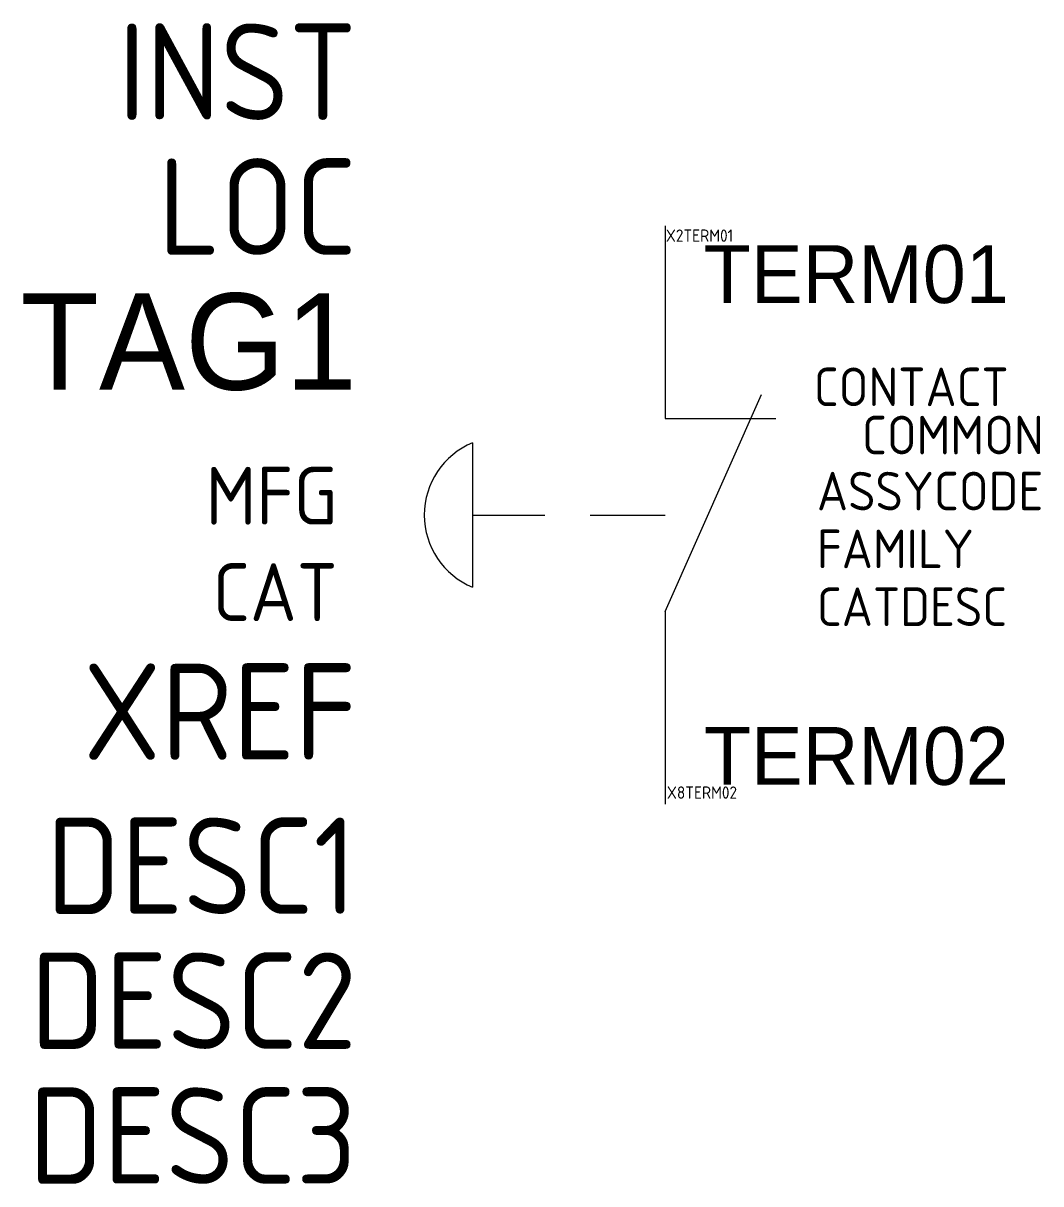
# Model space of a CAD drawing. Extents: x -16.7 to 9.7, y -17.3 to 12.8.
import ezdxf
from ezdxf.enums import TextEntityAlignment as Align

# ---------------------------------------------------------------- set-up
doc = ezdxf.new("R2010")
doc.units = 0
doc.header["$MEASUREMENT"] = 0
doc.styles.add('WD_IEC', font='isocp2.shx', dxfattribs={"width": 0.9, "height": 4})

msp = doc.modelspace()

# ---------------------------------------------------------------- linework, layer by layer
for p, q in [((0, 7.5), (0, 2.5)), ((0, -2.5), (2.5, 3.125)), ((0, 2.5), (2.868, 2.5)), ((-5, 1.875), (-5, -1.875)), ((-5, 0), (-3.125, 0)), ((-1.944, 0), (0, 0)), ((0, -2.5), (0, -7.5))]:
    msp.add_line(p, q)
msp.add_arc((-4.219, 0), 2.031, 112.6199, 247.3801)

# ---------------------------------------------------------------- texts
at = {"style": 'WD_IEC', "flags": 1}
for tag, text, height, p in [('INST', '', 2.5, (-8, 10.25)), ('LOC', '', 2.5, (-8, 6.75)), ('MFG', 'ACKO', 1.5, (-8.5, -0.25)), ('CAT', 'XB2-BC42', 1.5, (-8.5, -2.75)), ('DESC1', '', 2.5, (-8, -10.35)), ('DESC2', '', 2.5, (-8, -13.85)), ('DESC3', '', 2.5, (-8, -17.35))]:
    msp.add_attdef(tag, text=text, height=height, dxfattribs=at).set_placement(p, align=Align.RIGHT)
for tag, p, s, height in [('X2TERM01', (0.016, 7.088), '', 0.32), ('CONTACT', (3.855, 2.824), 'NC', 1), ('COMMON', (5.105, 1.574), '02', 1), ('ASSYCODE', (3.935, 0.121), '', 1), ('FAMILY', (3.935, -1.379), 'PB_ACKO', 1), ('CATDESC', (3.935, -2.879), '', 1), ('X8TERM02', (0.043, -7.361), '', 0.32)]:
    msp.add_attdef(tag, p, s, height=height, dxfattribs=at)
for tag, p, s in [('TERM01', (0.998, 5.499), '1'), ('TERM02', (1, -7), '2')]:
    msp.add_attdef(tag, p, s, height=1.5)
msp.add_attdef('TAG1', text='S', height=2.5).set_placement((-8, 3.25), align=Align.RIGHT)
at = {"lineweight": 15, "style": 'WD_IEC', "flags": 1}
msp.add_attdef('XREF', text='', height=2.5, dxfattribs=at).set_placement((-8, -6.35), align=Align.RIGHT)

doc.saveas('drawing.dxf')
